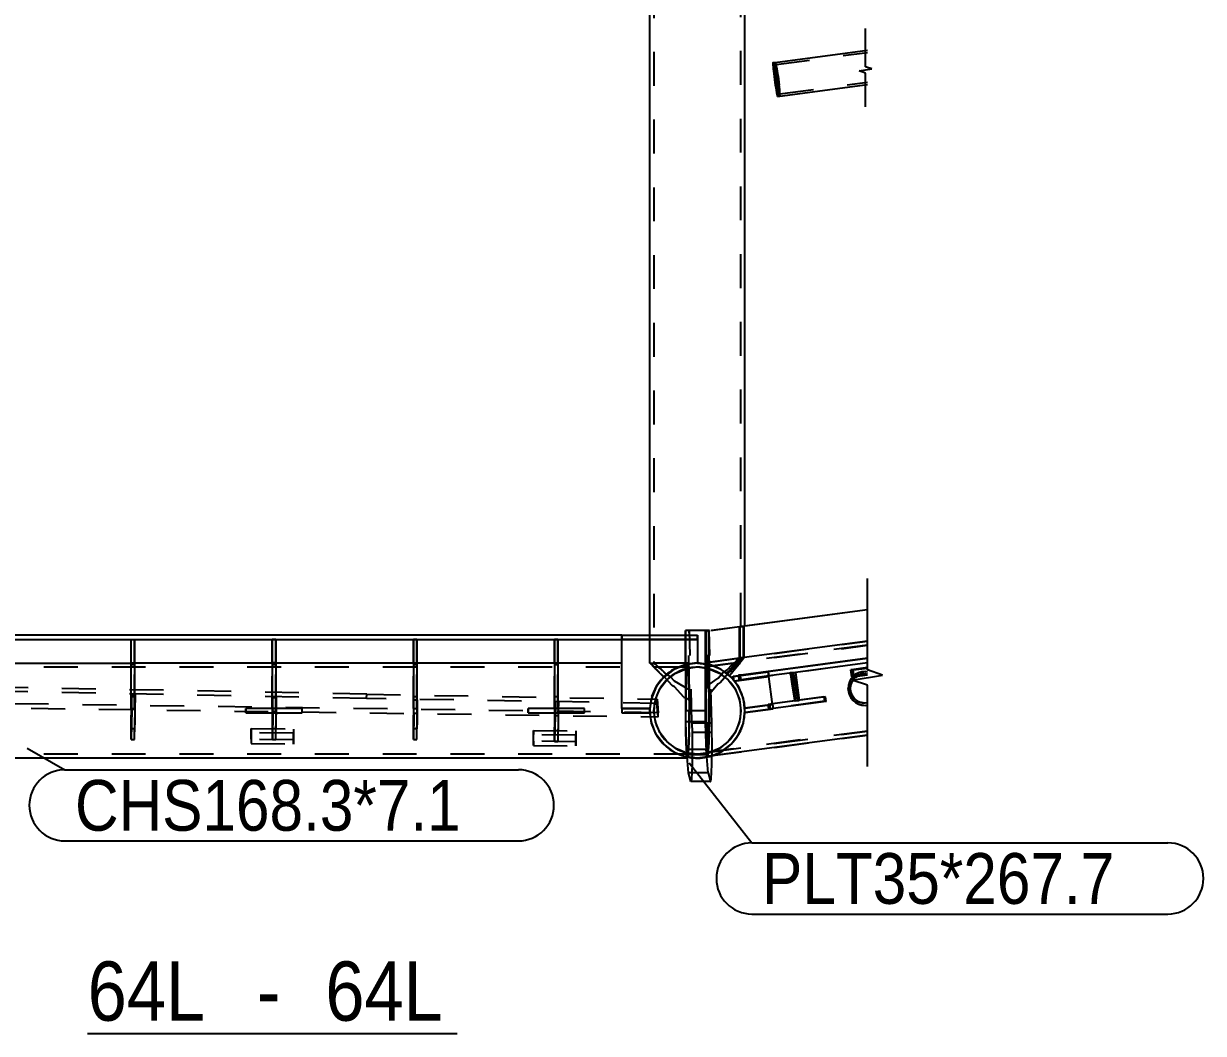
# Model space of a CAD drawing. Header units: millimetres. Extents: x 150000 to 150841, y 150000 to 150594.
# Drawn here: x 150321.5 to 150391.2, y 150430.4 to 150490 of the extents above; entities that cross this region are included whole.
import ezdxf

# ---------------------------------------------------------------- set-up
doc = ezdxf.new("R2010")
doc.units = ezdxf.units.MM
doc.linetypes.add('XKITLINE00', pattern=[0])
doc.linetypes.add('XKITLINE02', pattern=[4, 2, -2])
doc.styles.add('ARIAL', font='arial.ttf')

msp = doc.modelspace()

# ---------------------------------------------------------------- linework, layer by layer
at = {"color": 7, "linetype": 'XKITLINE02'}
for p, q in [((150363.851, 150454.39), (150363.851, 150532.479)), ((150358.717, 150532.333), (150358.717, 150452.233)), ((150365.923, 150487.59), (150371.319, 150488.306)), ((150365.881, 150487.716), (150365.872, 150487.641)), ((150365.872, 150487.656), (150365.875, 150487.701)), ((150365.874, 150487.583), (150365.872, 150487.656)), ((150365.872, 150487.641), (150365.884, 150487.425)), ((150365.879, 150487.483), (150365.874, 150487.583)), ((150365.875, 150487.701), (150365.881, 150487.716)), ((150365.889, 150487.361), (150365.879, 150487.483)), ((150365.91, 150487.643), (150365.881, 150487.716)), ((150365.884, 150487.425), (150365.916, 150487.101)), ((150365.903, 150487.218), (150365.889, 150487.361)), ((150365.89, 150487.521), (150365.899, 150487.587)), ((150365.901, 150487.333), (150365.89, 150487.521)), ((150365.899, 150487.587), (150365.923, 150487.59)), ((150365.899, 150487.587), (150365.924, 150487.521)), ((150365.928, 150487.052), (150365.901, 150487.333)), ((150365.92, 150487.061), (150365.903, 150487.218)), ((150365.913, 150487.63), (150365.91, 150487.643)), ((150365.954, 150487.435), (150365.913, 150487.63)), ((150365.916, 150487.101), (150365.962, 150486.72)), ((150365.924, 150487.521), (150365.964, 150487.333)), ((150365.959, 150487.408), (150365.954, 150487.435)), ((150366.007, 150487.117), (150365.959, 150487.408)), ((150365.964, 150487.333), (150366.01, 150487.052)), ((150366.012, 150487.09), (150366.007, 150487.117)), ((150366.064, 150486.72), (150366.012, 150487.09)), ((150365.83, 150486.703), (150365.962, 150486.72)), ((150365.94, 150486.893), (150365.92, 150487.061)), ((150365.969, 150486.72), (150365.928, 150487.052)), ((150365.962, 150486.72), (150365.94, 150486.893)), ((150365.962, 150486.72), (150366.017, 150486.339)), ((150365.986, 150486.547), (150365.962, 150486.72)), ((150366.016, 150486.388), (150365.969, 150486.72)), ((150366.01, 150486.379), (150365.986, 150486.547)), ((150366.01, 150487.052), (150366.058, 150486.72)), ((150366.035, 150486.222), (150366.01, 150486.379)), ((150366.063, 150486.107), (150366.016, 150486.388)), ((150366.058, 150486.72), (150366.098, 150486.388)), ((150366.109, 150486.351), (150366.064, 150486.72)), ((150366.098, 150486.388), (150366.126, 150486.107)), ((150366.153, 150485.856), (150371.319, 150486.542)), ((150366.017, 150486.339), (150366.07, 150486.016)), ((150366.059, 150486.08), (150366.035, 150486.222)), ((150366.081, 150485.957), (150366.059, 150486.08)), ((150366.096, 150485.95), (150366.063, 150486.107)), ((150366.07, 150486.016), (150366.116, 150485.8)), ((150366.102, 150485.857), (150366.081, 150485.957)), ((150366.102, 150485.919), (150366.096, 150485.95)), ((150366.128, 150485.853), (150366.102, 150485.919)), ((150366.12, 150485.784), (150366.102, 150485.857)), ((150366.112, 150486.323), (150366.109, 150486.351)), ((150366.141, 150486.032), (150366.112, 150486.323)), ((150366.116, 150485.8), (150366.145, 150485.724)), ((150366.134, 150485.739), (150366.12, 150485.784)), ((150366.126, 150486.107), (150366.136, 150485.919)), ((150366.136, 150485.919), (150366.128, 150485.853)), ((150366.128, 150485.853), (150366.153, 150485.856)), ((150366.145, 150485.724), (150366.134, 150485.739)), ((150366.143, 150486.005), (150366.141, 150486.032)), ((150366.154, 150485.81), (150366.143, 150486.005)), ((150366.145, 150485.724), (150366.154, 150485.797)), ((150366.154, 150485.797), (150366.154, 150485.81)), ((150364.088, 150454.424), (150361.887, 150454.132)), ((150364.051, 150454.414), (150361.929, 150454.132)), ((150363.773, 150454.382), (150364.009, 150454.414)), ((150363.851, 150454.39), (150363.773, 150454.382)), ((150363.773, 150452.543), (150363.773, 150454.382)), ((150363.812, 150454.382), (150364.05, 150454.413)), ((150363.812, 150454.382), (150363.851, 150454.39)), ((150363.812, 150452.543), (150363.812, 150454.382)), ((150364.009, 150454.414), (150364.088, 150454.421)), ((150364.009, 150452.574), (150364.009, 150454.414)), ((150356.813, 150453.898), (150356.813, 150453.898)), ((150356.813, 150453.898), (150356.813, 150453.898)), ((150356.813, 150453.898), (150356.813, 150453.631)), ((150356.813, 150453.631), (150356.813, 150453.898)), ((150356.813, 150453.631), (150356.813, 150453.898)), ((150358.48, 150452.232), (150358.48, 150453.898)), ((150360.58, 150454.161), (150360.59, 150454.161)), ((150360.58, 150452.151), (150360.58, 150453.898)), ((150360.59, 150452.152), (150360.59, 150453.898)), ((150361.991, 150454.161), (150360.593, 150454.161)), ((150360.593, 150452.153), (150360.593, 150453.898)), ((150360.782, 150454.161), (150360.791, 150454.161)), ((150360.782, 150450.693), (150360.782, 150454.161)), ((150360.791, 150450.028), (150360.791, 150454.161)), ((150360.96, 150448.691), (150360.811, 150454.161)), ((150361.284, 150453.631), (150361.284, 150453.898)), ((150361.878, 150454.161), (150361.759, 150454.161)), ((150361.763, 150454.161), (150361.977, 150454.161)), ((150361.78, 150454.161), (150361.79, 150454.161)), ((150361.79, 150452.177), (150361.79, 150454.161)), ((150361.887, 150446.735), (150361.887, 150454.132)), ((150361.887, 150454.132), (150361.929, 150454.132)), ((150361.929, 150454.132), (150361.929, 150446.735)), ((150362.126, 150448.691), (150361.977, 150454.161)), ((150361.981, 150450.978), (150361.981, 150454.161)), ((150361.991, 150454.161), (150361.981, 150454.161)), ((150361.991, 150450.401), (150361.991, 150454.161)), ((150327.851, 150452.241), (150327.851, 150453.631)), ((150328.051, 150452.241), (150328.051, 150453.631)), ((150328.051, 150453.631), (150328.051, 150453.631)), ((150336.184, 150452.251), (150336.184, 150453.631)), ((150336.384, 150452.251), (150336.384, 150453.631)), ((150336.384, 150453.631), (150336.384, 150453.631)), ((150344.518, 150452.241), (150344.518, 150453.631)), ((150344.718, 150452.241), (150344.718, 150453.631)), ((150344.718, 150453.631), (150344.718, 150453.631)), ((150352.851, 150452.241), (150352.851, 150453.631)), ((150353.051, 150452.241), (150353.051, 150453.631)), ((150353.051, 150453.631), (150353.051, 150453.631)), ((150356.813, 150453.631), (150356.813, 150453.631)), ((150356.813, 150453.631), (150356.813, 150453.631)), ((150356.813, 150453.631), (150356.813, 150453.631)), ((150361.854, 150452.034), (150371.319, 150453.29)), ((150361.887, 150452.283), (150371.319, 150453.534)), ((150371.319, 150453.295), (150361.887, 150452.044)), ((150336.384, 150452.251), (150336.184, 150452.251)), ((150336.184, 150452.251), (150336.184, 150452.16)), ((150336.384, 150452.16), (150336.384, 150452.251)), ((150361.842, 150452.228), (150361.854, 150452.273)), ((150364.042, 150452.563), (150361.854, 150452.273)), ((150361.854, 150452.273), (150361.854, 150452.034)), ((150361.887, 150452.044), (150361.887, 150452.283)), ((150361.887, 150452.283), (150361.899, 150452.246)), ((150361.899, 150452.246), (150361.925, 150451.971)), ((150363.328, 150452.163), (150363.471, 150452.258)), ((150363.471, 150452.258), (150363.688, 150452.492)), ((150363.544, 150452.21), (150363.783, 150452.5)), ((150363.673, 150452.237), (150363.94, 150452.525)), ((150363.688, 150452.492), (150363.745, 150452.516)), ((150363.745, 150452.516), (150363.773, 150452.543)), ((150363.751, 150451.258), (150371.319, 150452.274)), ((150364.009, 150452.574), (150363.773, 150452.543)), ((150363.783, 150452.5), (150363.812, 150452.543)), ((150363.812, 150452.543), (150364.05, 150452.574)), ((150363.94, 150452.525), (150363.972, 150452.539)), ((150363.972, 150452.539), (150364.009, 150452.574)), ((150360.702, 150451.994), (150311.87, 150451.994)), ((150328.051, 150452.241), (150327.851, 150452.241)), ((150327.851, 150452.241), (150327.851, 150452.151)), ((150328.051, 150452.231), (150327.851, 150452.231)), ((150327.851, 150452.151), (150328.051, 150452.151)), ((150327.851, 150451.463), (150327.851, 150452.151)), ((150328.051, 150452.151), (150328.051, 150452.241)), ((150328.051, 150449.56), (150328.051, 150452.151)), ((150336.384, 150452.231), (150336.184, 150452.231)), ((150336.184, 150452.16), (150336.384, 150452.16)), ((150336.184, 150452.16), (150336.184, 150451.47)), ((150336.384, 150449.56), (150336.384, 150452.16)), ((150344.718, 150452.241), (150344.518, 150452.241)), ((150344.518, 150452.241), (150344.518, 150452.151)), ((150344.718, 150452.231), (150344.518, 150452.231)), ((150344.518, 150452.151), (150344.718, 150452.151)), ((150344.518, 150452.151), (150344.518, 150451.463)), ((150344.718, 150452.151), (150344.718, 150452.241)), ((150344.718, 150449.56), (150344.718, 150452.151)), ((150353.051, 150452.241), (150352.851, 150452.241)), ((150352.851, 150452.241), (150352.851, 150452.15)), ((150353.051, 150452.231), (150352.851, 150452.231)), ((150352.851, 150452.15), (150353.051, 150452.15)), ((150352.851, 150452.15), (150352.851, 150451.463)), ((150353.051, 150452.15), (150353.051, 150452.241)), ((150353.051, 150449.56), (150353.051, 150452.15)), ((150360.702, 150452.231), (150356.813, 150452.231)), ((150358.489, 150452.243), (150358.48, 150452.232)), ((150358.48, 150452.232), (150358.585, 150452.147)), ((150358.489, 150452.243), (150358.725, 150452.243)), ((150358.555, 150452.157), (150358.489, 150452.243)), ((150358.586, 150452.147), (150358.555, 150452.157)), ((150358.585, 150452.147), (150358.596, 150452.117)), ((150358.816, 150451.897), (150358.586, 150452.147)), ((150358.596, 150452.117), (150358.868, 150451.865)), ((150358.717, 150452.233), (150358.725, 150452.243)), ((150358.824, 150452.147), (150358.717, 150452.233)), ((150358.786, 150452.165), (150358.725, 150452.243)), ((150358.837, 150452.147), (150358.786, 150452.165)), ((150358.871, 150451.866), (150358.816, 150451.897)), ((150359.098, 150451.891), (150358.824, 150452.147)), ((150359.025, 150451.943), (150358.837, 150452.147)), ((150358.868, 150451.865), (150358.896, 150451.818)), ((150359.245, 150451.468), (150358.871, 150451.866)), ((150358.896, 150451.818), (150359.307, 150451.429)), ((150359.161, 150451.866), (150359.025, 150451.943)), ((150359.148, 150451.865), (150359.098, 150451.891)), ((150359.148, 150451.865), (150359.474, 150451.557)), ((150359.418, 150451.593), (150359.161, 150451.866)), ((150359.882, 150451.855), (150359.301, 150451.41)), ((150359.698, 150451.418), (150359.418, 150451.593)), ((150359.468, 150451.242), (150360, 150451.65)), ((150359.586, 150451.643), (150359.876, 150451.866)), ((150359.876, 150451.866), (150359.904, 150451.877)), ((150359.876, 150451.866), (150359.904, 150451.877)), ((150360.558, 150452.136), (150359.882, 150451.855)), ((150360.577, 150452.151), (150359.915, 150451.885)), ((150360, 150451.65), (150360.62, 150451.907)), ((150360.178, 150451.991), (150360.555, 150452.147)), ((150360.555, 150452.147), (150360.58, 150452.15)), ((150360.555, 150452.147), (150360.574, 150452.149)), ((150361.284, 150452.231), (150360.558, 150452.136)), ((150360.577, 150451.889), (150360.577, 150452.138)), ((150360.577, 150451.889), (150360.62, 150451.907)), ((150360.62, 150451.907), (150360.577, 150451.889)), ((150360.593, 150451.896), (150360.593, 150452.14)), ((150361.284, 150451.994), (150360.62, 150451.907)), ((150360.62, 150451.907), (150360.635, 150451.909)), ((150360.62, 150451.907), (150360.635, 150451.909)), ((150360.648, 150451.855), (150360.625, 150451.41)), ((150360.632, 150451.242), (150360.652, 150451.65)), ((150360.635, 150451.909), (150360.657, 150452.147)), ((150360.644, 150452.147), (150360.658, 150452.149)), ((150360.674, 150452.136), (150360.648, 150451.855)), ((150360.652, 150451.65), (150360.676, 150451.907)), ((150360.657, 150452.147), (150360.658, 150452.149)), ((150360.702, 150452.231), (150360.674, 150452.136)), ((150360.676, 150451.907), (150360.702, 150451.994)), ((150360.73, 150452.136), (150360.702, 150452.231)), ((150360.702, 150451.994), (150360.728, 150451.907)), ((150360.728, 150451.907), (150360.752, 150451.65)), ((150360.756, 150451.855), (150360.73, 150452.136)), ((150360.752, 150451.65), (150360.772, 150451.242)), ((150360.779, 150451.41), (150360.756, 150451.855)), ((150361.284, 150452.231), (150361.776, 150452.166)), ((150361.776, 150451.929), (150361.284, 150451.994)), ((150361.759, 150451.932), (150361.759, 150452.169)), ((150362.01, 150452.136), (150361.776, 150452.166)), ((150361.776, 150451.929), (150361.776, 150452.166)), ((150361.776, 150451.929), (150361.831, 150451.922)), ((150361.78, 150452.178), (150361.79, 150452.177)), ((150362.019, 150452.147), (150361.79, 150452.177)), ((150361.821, 150451.732), (150361.8, 150451.314)), ((150361.816, 150451.938), (150361.836, 150452.159)), ((150361.816, 150451.924), (150361.816, 150451.938)), ((150361.845, 150451.998), (150361.821, 150451.732)), ((150361.833, 150451.955), (150361.831, 150451.922)), ((150361.831, 150451.922), (150361.949, 150451.907)), ((150361.851, 150452.157), (150361.833, 150451.955)), ((150361.837, 150452.17), (150361.842, 150452.228)), ((150361.854, 150452.034), (150361.845, 150451.998)), ((150361.896, 150452.014), (150361.887, 150452.044)), ((150361.92, 150451.763), (150361.896, 150452.014)), ((150361.941, 150451.357), (150361.92, 150451.763)), ((150361.925, 150451.971), (150361.948, 150451.528)), ((150361.949, 150451.907), (150362.568, 150451.65)), ((150362.687, 150451.855), (150362.01, 150452.136)), ((150362.019, 150452.147), (150362.631, 150451.891)), ((150362.505, 150451.345), (150362.759, 150451.638)), ((150362.568, 150451.65), (150363.1, 150451.242)), ((150362.617, 150451.094), (150363.133, 150451.687)), ((150363.268, 150451.41), (150362.687, 150451.855)), ((150362.982, 150451.654), (150362.693, 150451.866)), ((150362.759, 150451.638), (150363.048, 150451.849)), ((150363.151, 150451.776), (150362.982, 150451.654)), ((150363.185, 150451.487), (150362.982, 150451.654)), ((150363.048, 150451.849), (150363.328, 150452.163)), ((150363.133, 150451.687), (150363.211, 150451.744)), ((150363.494, 150452.175), (150363.151, 150451.776)), ((150363.211, 150451.744), (150363.619, 150452.201)), ((150363.544, 150452.21), (150363.494, 150452.175)), ((150363.619, 150452.201), (150363.673, 150452.237)), ((150365.498, 150451.475), (150365.466, 150451.714)), ((150366.763, 150451.662), (150366.961, 150451.689)), ((150366.871, 150451.662), (150366.763, 150451.662)), ((150366.766, 150451.648), (150366.763, 150451.662)), ((150367.069, 150451.688), (150366.871, 150451.662)), ((150366.961, 150451.689), (150367.069, 150451.688)), ((150366.98, 150451.584), (150366.961, 150451.689)), ((150367.084, 150450.912), (150366.98, 150451.584)), ((150370.339, 150451.834), (150371.319, 150451.964)), ((150370.391, 150451.437), (150370.339, 150451.834)), ((150370.486, 150451.834), (150370.339, 150451.834)), ((150371.319, 150451.975), (150370.377, 150451.85)), ((150370.377, 150451.85), (150370.425, 150451.42)), ((150370.377, 150451.85), (150370.39, 150451.85)), ((150370.39, 150451.85), (150371.319, 150451.973)), ((150370.437, 150451.42), (150370.39, 150451.85)), ((150370.391, 150451.437), (150371.319, 150451.56)), ((150370.8, 150451.669), (150370.474, 150451.451)), ((150370.486, 150451.834), (150371.319, 150451.944)), ((150370.538, 150451.437), (150370.486, 150451.834)), ((150371.185, 150451.745), (150370.8, 150451.669)), ((150371.185, 150451.745), (150371.319, 150451.719)), ((150341.756, 150450.398), (150316.282, 150450.892)), ((150327.851, 150449.56), (150327.851, 150451.463)), ((150336.184, 150449.56), (150336.184, 150451.47)), ((150344.518, 150449.56), (150344.518, 150451.463)), ((150352.851, 150449.56), (150352.851, 150451.463)), ((150358.891, 150450.91), (150358.594, 150450.261)), ((150359.301, 150451.41), (150358.855, 150450.829)), ((150359.06, 150450.71), (150359.468, 150451.242)), ((150359.326, 150451.418), (150359.245, 150451.468)), ((150359.307, 150451.429), (150359.324, 150451.442)), ((150359.814, 150450.901), (150359.326, 150451.418)), ((150359.938, 150451.164), (150359.698, 150451.418)), ((150359.927, 150450.835), (150359.814, 150450.901)), ((150360.502, 150450.835), (150359.938, 150451.164)), ((150360.625, 150451.41), (150360.608, 150450.829)), ((150360.616, 150450.71), (150360.632, 150451.242)), ((150360.772, 150451.242), (150360.788, 150450.71)), ((150360.796, 150450.829), (150360.779, 150451.41)), ((150361.8, 150451.314), (150361.784, 150450.773)), ((150361.957, 150450.826), (150361.941, 150451.357)), ((150361.948, 150451.528), (150361.965, 150450.948)), ((150361.965, 150450.948), (150361.976, 150450.269)), ((150361.981, 150450.978), (150362.505, 150451.345)), ((150361.982, 150450.948), (150361.981, 150450.978)), ((150361.991, 150450.401), (150361.982, 150450.948)), ((150362.509, 150451.018), (150361.991, 150450.401)), ((150362.617, 150451.094), (150362.509, 150451.018)), ((150363.1, 150451.242), (150363.508, 150450.71)), ((150363.713, 150450.829), (150363.268, 150451.41)), ((150363.43, 150451.198), (150363.447, 150451.175)), ((150363.43, 150451.198), (150363.43, 150451.198)), ((150363.444, 150451.2), (150365.498, 150451.475)), ((150363.448, 150451.175), (150365.501, 150451.45)), ((150363.448, 150451.175), (150363.45, 150451.175)), ((150363.751, 150451.258), (150363.721, 150451.481)), ((150363.858, 150451.257), (150363.751, 150451.258)), ((150363.858, 150451.257), (150363.826, 150451.495)), ((150365.498, 150451.477), (150363.858, 150451.257)), ((150365.498, 150451.475), (150365.501, 150451.45)), ((150365.501, 150451.45), (150365.501, 150451.45)), ((150367.185, 150450.19), (150367.084, 150450.912)), ((150370.256, 150451.125), (150370.18, 150450.74)), ((150370.424, 150451.376), (150370.256, 150451.125)), ((150370.538, 150451.437), (150370.391, 150451.437)), ((150370.474, 150451.451), (150370.424, 150451.376)), ((150370.425, 150451.42), (150371.319, 150451.539)), ((150370.425, 150451.42), (150370.437, 150451.42)), ((150370.437, 150451.42), (150371.319, 150451.537)), ((150371.319, 150451.541), (150370.538, 150451.437)), ((150341.753, 150450.152), (150316.278, 150450.646)), ((150327.851, 150450.262), (150328.051, 150450.262)), ((150327.868, 150449.541), (150327.878, 150450.269)), ((150327.878, 150450.269), (150327.879, 150450.369)), ((150327.879, 150449.49), (150327.879, 150450.369)), ((150327.879, 150450.369), (150328.079, 150450.365)), ((150328.078, 150450.269), (150328.069, 150449.541)), ((150328.079, 150450.365), (150328.078, 150450.269)), ((150328.079, 150449.488), (150328.079, 150450.365)), ((150336.184, 150450.264), (150336.384, 150450.264)), ((150336.203, 150449.541), (150336.211, 150450.215)), ((150336.211, 150449.376), (150336.211, 150450.215)), ((150336.211, 150450.215), (150336.411, 150450.212)), ((150336.411, 150450.212), (150336.403, 150449.541)), ((150336.411, 150449.374), (150336.411, 150450.212)), ((150341.753, 150450.152), (150341.756, 150450.398)), ((150341.756, 150450.398), (150358.9, 150450.108)), ((150344.518, 150450.262), (150344.718, 150450.262)), ((150352.851, 150450.261), (150353.051, 150450.261)), ((150358.855, 150450.829), (150358.575, 150450.152)), ((150358.804, 150450.091), (150359.06, 150450.71)), ((150360.482, 150450.235), (150359.927, 150450.835)), ((150360.482, 150450.235), (150360.687, 150450.155)), ((150360.55, 150450.783), (150360.502, 150450.835)), ((150360.55, 150450.783), (150360.782, 150450.693)), ((150360.608, 150450.829), (150360.597, 150450.152)), ((150360.606, 150450.091), (150360.616, 150450.71)), ((150360.782, 150450.693), (150360.791, 150450.155)), ((150360.788, 150450.71), (150360.798, 150450.091)), ((150360.807, 150450.152), (150360.796, 150450.829)), ((150361.784, 150450.773), (150361.774, 150450.145)), ((150361.967, 150450.204), (150361.957, 150450.826)), ((150361.97, 150449.534), (150361.967, 150450.204)), ((150361.976, 150450.269), (150361.98, 150449.537)), ((150363.508, 150450.71), (150363.765, 150450.091)), ((150363.994, 150450.152), (150363.713, 150450.829)), ((150367.205, 150450.037), (150367.185, 150450.19)), ((150368.755, 150450.245), (150368.791, 150449.981)), ((150370.256, 150450.358), (150370.18, 150450.74)), ((150370.377, 150450.406), (150370.31, 150450.742)), ((150370.566, 150450.122), (150370.377, 150450.406)), ((150313.948, 150449.681), (150358.97, 150449.065)), ((150358.974, 150449.311), (150313.952, 150449.927)), ((150327.879, 150449.49), (150327.851, 150447.724)), ((150327.858, 150448.813), (150327.868, 150449.541)), ((150328.079, 150449.488), (150327.879, 150449.49)), ((150328.051, 150449.56), (150328.051, 150449.56)), ((150328.051, 150447.721), (150328.079, 150449.488)), ((150328.069, 150449.541), (150328.058, 150448.813)), ((150334.618, 150449.293), (150334.618, 150449.56)), ((150336.192, 150448.813), (150336.203, 150449.541)), ((150336.384, 150449.56), (150336.384, 150449.56)), ((150336.403, 150449.541), (150336.392, 150448.813)), ((150337.951, 150449.293), (150337.951, 150449.56)), ((150358.896, 150449.861), (150341.753, 150450.152)), ((150344.526, 150448.812), (150344.537, 150449.54)), ((150344.537, 150449.54), (150344.544, 150450.074)), ((150344.544, 150449.262), (150344.544, 150450.074)), ((150344.544, 150450.074), (150344.744, 150450.07)), ((150344.718, 150449.56), (150344.718, 150449.56)), ((150344.737, 150449.54), (150344.726, 150448.812)), ((150344.744, 150450.07), (150344.737, 150449.54)), ((150344.744, 150449.26), (150344.744, 150450.07)), ((150351.284, 150449.293), (150351.284, 150449.56)), ((150352.869, 150449.426), (150352.876, 150449.963)), ((150353.076, 150449.956), (150352.876, 150449.963)), ((150352.876, 150449.963), (150352.876, 150449.148)), ((150353.051, 150449.56), (150353.051, 150449.56)), ((150353.076, 150449.956), (150353.069, 150449.426)), ((150353.076, 150449.146), (150353.076, 150449.956)), ((150354.618, 150449.293), (150354.618, 150449.56)), ((150358.479, 150449.426), (150358.575, 150450.152)), ((150358.716, 150449.426), (150358.804, 150450.091)), ((150358.896, 150449.861), (150358.9, 150450.108)), ((150358.97, 150449.065), (150358.896, 150449.861)), ((150358.9, 150450.108), (150358.974, 150449.311)), ((150360.597, 150450.152), (150360.593, 150449.426)), ((150360.603, 150449.426), (150360.606, 150450.091)), ((150360.791, 150450.028), (150360.687, 150450.155)), ((150360.791, 150450.155), (150360.791, 150450.028)), ((150360.798, 150450.091), (150360.801, 150449.426)), ((150360.811, 150449.426), (150360.807, 150450.152)), ((150361.774, 150450.145), (150361.771, 150449.473)), ((150361.771, 150449.473), (150361.774, 150448.804)), ((150361.967, 150448.863), (150361.97, 150449.534)), ((150361.98, 150449.537), (150361.976, 150448.804)), ((150363.765, 150450.091), (150363.852, 150449.426)), ((150364.089, 150449.426), (150363.994, 150450.152)), ((150364.105, 150449.324), (150364.071, 150449.577)), ((150364.076, 150449.589), (150365.721, 150449.809)), ((150365.723, 150449.798), (150364.078, 150449.578)), ((150364.078, 150449.578), (150364.078, 150449.578)), ((150364.105, 150449.324), (150365.756, 150449.545)), ((150365.717, 150449.837), (150365.456, 150449.802)), ((150365.491, 150449.538), (150365.456, 150449.802)), ((150365.456, 150449.802), (150365.541, 150449.802)), ((150368.791, 150449.981), (150365.491, 150449.538)), ((150365.491, 150449.538), (150365.577, 150449.537)), ((150365.719, 150449.826), (150365.541, 150449.802)), ((150365.541, 150449.802), (150365.577, 150449.537)), ((150365.754, 150449.561), (150365.577, 150449.537)), ((150365.721, 150449.809), (150365.756, 150449.545)), ((150365.721, 150449.809), (150365.723, 150449.798)), ((150365.756, 150449.545), (150365.758, 150449.534)), ((150367.289, 150450.048), (150367.007, 150450.01)), ((150367.007, 150450.01), (150367.205, 150450.037)), ((150367.29, 150450.036), (150367.205, 150450.037)), ((150368.791, 150449.981), (150368.876, 150449.98)), ((150370.816, 150449.955), (150370.566, 150450.122)), ((150370.85, 150449.932), (150370.816, 150449.955)), ((150371.185, 150449.866), (150370.85, 150449.932)), ((150371.319, 150449.892), (150371.185, 150449.866)), ((150327.851, 150448.359), (150327.858, 150448.813)), ((150328.058, 150448.813), (150328.051, 150448.356)), ((150336.211, 150449.376), (150336.185, 150447.724)), ((150336.185, 150448.359), (150336.192, 150448.813)), ((150336.411, 150449.374), (150336.211, 150449.376)), ((150336.385, 150447.721), (150336.411, 150449.374)), ((150336.392, 150448.813), (150336.385, 150448.356)), ((150344.544, 150449.262), (150344.519, 150447.723)), ((150344.519, 150448.358), (150344.526, 150448.812)), ((150344.744, 150449.26), (150344.544, 150449.262)), ((150344.719, 150447.72), (150344.744, 150449.26)), ((150344.726, 150448.812), (150344.719, 150448.356)), ((150352.876, 150449.148), (150352.852, 150447.609)), ((150352.859, 150448.698), (150352.869, 150449.426)), ((150352.876, 150449.148), (150353.076, 150449.146)), ((150353.052, 150447.606), (150353.076, 150449.146)), ((150353.069, 150449.426), (150353.059, 150448.698)), ((150358.575, 150448.7), (150358.479, 150449.426)), ((150358.804, 150448.762), (150358.716, 150449.426)), ((150358.97, 150449.065), (150358.974, 150449.311)), ((150360.597, 150448.772), (150360.593, 150449.426)), ((150360.597, 150448.757), (150360.597, 150448.772)), ((150360.606, 150448.772), (150360.603, 150449.426)), ((150360.606, 150448.762), (150360.606, 150448.772)), ((150360.798, 150448.772), (150360.801, 150449.426)), ((150360.798, 150448.762), (150360.798, 150448.772)), ((150360.807, 150448.7), (150360.811, 150449.426)), ((150361.774, 150448.804), (150361.784, 150448.182)), ((150361.957, 150448.235), (150361.967, 150448.863)), ((150361.976, 150448.804), (150361.965, 150448.118)), ((150363.852, 150449.426), (150363.765, 150448.762)), ((150363.994, 150448.7), (150364.089, 150449.426)), ((150364.105, 150449.324), (150364.106, 150449.312)), ((150328.051, 150448.356), (150327.851, 150448.359)), ((150327.851, 150447.724), (150327.851, 150448.359)), ((150328.051, 150447.721), (150328.051, 150448.356)), ((150334.935, 150448.379), (150334.931, 150448.133)), ((150337.431, 150448.099), (150334.931, 150448.133)), ((150334.931, 150448.133), (150334.931, 150447.495)), ((150334.935, 150448.379), (150337.435, 150448.345)), ((150334.935, 150447.741), (150334.935, 150448.379)), ((150336.385, 150448.356), (150336.185, 150448.359)), ((150336.185, 150447.724), (150336.185, 150448.359)), ((150336.385, 150447.721), (150336.385, 150448.356)), ((150337.435, 150448.345), (150337.431, 150448.099)), ((150337.431, 150447.46), (150337.431, 150448.099)), ((150337.435, 150448.345), (150337.435, 150447.707)), ((150344.719, 150448.356), (150344.519, 150448.358)), ((150344.519, 150447.723), (150344.519, 150448.358)), ((150344.719, 150447.72), (150344.719, 150448.356)), ((150351.602, 150448.265), (150351.598, 150448.018)), ((150351.602, 150448.265), (150354.101, 150448.23)), ((150351.602, 150447.626), (150351.602, 150448.265)), ((150352.852, 150448.244), (150352.859, 150448.698)), ((150353.052, 150448.242), (150352.852, 150448.244)), ((150352.852, 150447.609), (150352.852, 150448.244)), ((150353.059, 150448.698), (150353.052, 150448.242)), ((150353.052, 150447.606), (150353.052, 150448.242)), ((150354.101, 150448.23), (150354.098, 150447.984)), ((150354.101, 150448.23), (150354.101, 150447.592)), ((150358.855, 150448.024), (150358.575, 150448.7)), ((150359.06, 150448.142), (150358.804, 150448.762)), ((150359.468, 150447.61), (150359.06, 150448.142)), ((150360.603, 150448.355), (150360.597, 150448.757)), ((150360.606, 150448.154), (150360.603, 150448.355)), ((150360.616, 150448.154), (150360.606, 150448.762)), ((150360.606, 150448.123), (150360.606, 150448.154)), ((150360.616, 150448.142), (150360.616, 150448.154)), ((150360.632, 150447.61), (150360.616, 150448.142)), ((150360.788, 150448.142), (150360.772, 150447.61)), ((150360.788, 150448.154), (150360.798, 150448.762)), ((150360.788, 150448.142), (150360.788, 150448.154)), ((150360.796, 150448.024), (150360.807, 150448.7)), ((150362.126, 150448.691), (150360.96, 150448.691)), ((150360.96, 150448.691), (150360.974, 150448.155)), ((150360.974, 150448.155), (150362.14, 150448.155)), ((150360.974, 150448.155), (150360.98, 150447.536)), ((150361.784, 150448.182), (150361.8, 150447.651)), ((150361.855, 150446.964), (150371.319, 150448.219)), ((150371.319, 150448.225), (150361.887, 150446.974)), ((150361.941, 150447.694), (150361.957, 150448.235)), ((150361.965, 150448.118), (150361.948, 150447.527)), ((150362.14, 150448.155), (150362.126, 150448.691)), ((150362.146, 150447.536), (150362.14, 150448.155)), ((150363.508, 150448.142), (150363.1, 150447.61)), ((150363.765, 150448.762), (150363.508, 150448.142)), ((150363.713, 150448.024), (150363.994, 150448.7)), ((150327.851, 150447.724), (150328.051, 150447.721)), ((150334.935, 150447.741), (150334.931, 150447.495)), ((150334.931, 150447.495), (150337.431, 150447.46)), ((150337.435, 150447.707), (150334.935, 150447.741)), ((150336.185, 150447.724), (150336.385, 150447.721)), ((150337.435, 150447.707), (150337.431, 150447.46)), ((150344.519, 150447.723), (150344.719, 150447.72)), ((150354.098, 150447.984), (150351.598, 150448.018)), ((150351.598, 150447.38), (150351.598, 150448.018)), ((150351.602, 150447.626), (150351.598, 150447.38)), ((150351.598, 150447.38), (150354.098, 150447.346)), ((150354.101, 150447.592), (150351.602, 150447.626)), ((150352.852, 150447.609), (150353.052, 150447.606)), ((150354.098, 150447.346), (150354.098, 150447.984)), ((150354.101, 150447.592), (150354.098, 150447.346)), ((150359.301, 150447.443), (150358.855, 150448.024)), ((150359.882, 150446.997), (150359.301, 150447.443)), ((150360, 150447.202), (150359.468, 150447.61)), ((150360.622, 150447.56), (150360.616, 150447.758)), ((150360.652, 150447.202), (150360.632, 150447.61)), ((150360.772, 150447.61), (150360.752, 150447.202)), ((150360.756, 150446.997), (150360.779, 150447.443)), ((150360.779, 150447.443), (150360.796, 150448.024)), ((150360.98, 150447.536), (150360.979, 150446.896)), ((150361.8, 150447.651), (150361.821, 150447.245)), ((150361.887, 150446.735), (150371.319, 150447.986)), ((150361.887, 150446.735), (150371.319, 150447.986)), ((150361.921, 150447.276), (150361.941, 150447.694)), ((150361.948, 150447.527), (150361.925, 150447.07)), ((150362.145, 150446.896), (150362.146, 150447.536)), ((150363.1, 150447.61), (150362.568, 150447.202)), ((150362.687, 150446.997), (150363.268, 150447.443)), ((150363.268, 150447.443), (150363.713, 150448.024)), ((150360.702, 150446.858), (150311.87, 150446.858)), ((150359.882, 150446.997), (150359.906, 150446.987)), ((150359.906, 150446.987), (150360.558, 150446.717)), ((150360.62, 150446.946), (150360, 150447.202)), ((150360.558, 150446.717), (150360.642, 150446.705)), ((150361.284, 150446.858), (150360.62, 150446.946)), ((150360.642, 150447.102), (150360.634, 150447.278)), ((150360.642, 150446.872), (150361.07, 150446.886)), ((150360.644, 150446.835), (150360.642, 150446.872)), ((150360.657, 150446.705), (150360.642, 150446.872)), ((150360.642, 150446.705), (150360.658, 150446.703)), ((150360.656, 150446.703), (150360.644, 150446.835)), ((150360.644, 150446.835), (150361.843, 150446.835)), ((150360.676, 150446.946), (150360.652, 150447.202)), ((150360.674, 150446.717), (150360.653, 150446.941)), ((150360.661, 150446.835), (150360.653, 150446.941)), ((150360.658, 150446.703), (150360.656, 150446.703)), ((150361.284, 150446.621), (150360.656, 150446.703)), ((150360.658, 150446.703), (150360.657, 150446.705)), ((150361.827, 150446.835), (150360.661, 150446.835)), ((150360.673, 150446.702), (150360.661, 150446.835)), ((150360.674, 150446.717), (150360.702, 150446.621)), ((150360.702, 150446.858), (150360.676, 150446.946)), ((150360.728, 150446.946), (150360.702, 150446.858)), ((150360.702, 150446.621), (150360.73, 150446.717)), ((150360.752, 150447.202), (150360.728, 150446.946)), ((150360.73, 150446.717), (150360.756, 150446.997)), ((150360.979, 150446.896), (150360.971, 150446.293)), ((150361.949, 150446.946), (150361.284, 150446.858)), ((150361.856, 150446.696), (150361.284, 150446.621)), ((150361.827, 150446.835), (150361.82, 150446.929)), ((150361.821, 150447.245), (150361.845, 150446.994)), ((150361.842, 150446.762), (150361.826, 150446.93)), ((150361.84, 150446.694), (150361.827, 150446.835)), ((150361.843, 150446.835), (150361.837, 150446.931)), ((150361.842, 150446.932), (150361.859, 150446.755)), ((150361.855, 150446.725), (150361.842, 150446.762)), ((150361.856, 150446.696), (150361.843, 150446.835)), ((150361.845, 150446.994), (150361.855, 150446.964)), ((150361.855, 150446.725), (150361.855, 150446.964)), ((150362.112, 150446.759), (150361.855, 150446.725)), ((150361.856, 150446.696), (150361.876, 150446.699)), ((150361.859, 150446.755), (150361.876, 150446.699)), ((150361.876, 150446.699), (150362.01, 150446.717)), ((150361.887, 150446.974), (150361.896, 150447.01)), ((150361.887, 150446.735), (150361.887, 150446.974)), ((150361.899, 150446.78), (150361.887, 150446.735)), ((150361.929, 150446.735), (150361.887, 150446.735)), ((150361.896, 150447.01), (150361.921, 150447.276)), ((150361.925, 150447.07), (150361.899, 150446.78)), ((150362.112, 150446.759), (150361.929, 150446.735)), ((150362.568, 150447.202), (150361.949, 150446.946)), ((150362.01, 150446.717), (150362.687, 150446.997)), ((150362.143, 150446.763), (150362.145, 150446.896)), ((150360.702, 150446.621), (150360.681, 150446.621)), ((150360.971, 150446.293), (150360.956, 150445.786)), ((150360.935, 150445.422), (150360.912, 150445.238)), ((150360.956, 150445.786), (150360.935, 150445.422))]:
    msp.add_line(p, q, dxfattribs=at)
at = {"color": 2, "linetype": 'XKITLINE00'}
for p, q in [((150364.088, 150454.421), (150364.088, 150532.342)), ((150358.48, 150453.898), (150358.48, 150529.969)), ((150365.881, 150487.716), (150371.319, 150488.438)), ((150365.743, 150487.684), (150365.74, 150487.639)), ((150365.74, 150487.639), (150365.742, 150487.565)), ((150365.742, 150487.565), (150365.747, 150487.466)), ((150365.749, 150487.699), (150365.743, 150487.684)), ((150365.747, 150487.466), (150365.757, 150487.343)), ((150365.749, 150487.699), (150365.881, 150487.716)), ((150365.76, 150487.684), (150365.749, 150487.699)), ((150365.757, 150487.343), (150365.771, 150487.201)), ((150365.775, 150487.639), (150365.76, 150487.684)), ((150365.771, 150487.201), (150365.788, 150487.043)), ((150365.793, 150487.565), (150365.775, 150487.639)), ((150365.813, 150487.466), (150365.793, 150487.565)), ((150365.836, 150487.343), (150365.813, 150487.466)), ((150365.86, 150487.201), (150365.836, 150487.343)), ((150365.884, 150487.043), (150365.86, 150487.201)), ((150365.881, 150487.716), (150365.892, 150487.701)), ((150365.892, 150487.701), (150365.907, 150487.656)), ((150365.91, 150487.643), (150365.907, 150487.656)), ((150365.911, 150487.641), (150365.91, 150487.643)), ((150365.913, 150487.63), (150365.911, 150487.641)), ((150365.925, 150487.583), (150365.913, 150487.63)), ((150365.945, 150487.483), (150365.925, 150487.583)), ((150365.954, 150487.435), (150365.945, 150487.483)), ((150365.956, 150487.425), (150365.954, 150487.435)), ((150365.959, 150487.408), (150365.956, 150487.425)), ((150365.968, 150487.361), (150365.959, 150487.408)), ((150365.992, 150487.218), (150365.968, 150487.361)), ((150366.007, 150487.117), (150365.992, 150487.218)), ((150366.01, 150487.101), (150366.007, 150487.117)), ((150366.012, 150487.09), (150366.01, 150487.101)), ((150366.016, 150487.061), (150366.012, 150487.09)), ((150365.788, 150487.043), (150365.808, 150486.876)), ((150365.808, 150486.876), (150365.83, 150486.703)), ((150365.83, 150486.703), (150365.854, 150486.53)), ((150365.854, 150486.53), (150365.878, 150486.362)), ((150365.909, 150486.876), (150365.884, 150487.043)), ((150365.932, 150486.703), (150365.909, 150486.876)), ((150365.932, 150486.703), (150366.064, 150486.72)), ((150365.954, 150486.53), (150365.932, 150486.703)), ((150365.974, 150486.362), (150365.954, 150486.53)), ((150366.016, 150487.061), (150366.041, 150486.893)), ((150366.041, 150486.893), (150366.064, 150486.72)), ((150366.064, 150486.72), (150366.086, 150486.547)), ((150366.086, 150486.547), (150366.106, 150486.379)), ((150366.109, 150486.351), (150366.106, 150486.379)), ((150366.145, 150485.724), (150371.319, 150486.41)), ((150365.878, 150486.362), (150365.903, 150486.204)), ((150365.903, 150486.204), (150365.927, 150486.062)), ((150365.927, 150486.062), (150365.949, 150485.939)), ((150365.949, 150485.939), (150365.97, 150485.84)), ((150365.97, 150485.84), (150365.988, 150485.766)), ((150365.991, 150486.204), (150365.974, 150486.362)), ((150365.988, 150485.766), (150366.002, 150485.721)), ((150366.005, 150486.062), (150365.991, 150486.204)), ((150366.002, 150485.721), (150366.013, 150485.706)), ((150366.015, 150485.939), (150366.005, 150486.062)), ((150366.013, 150485.706), (150366.145, 150485.724)), ((150366.013, 150485.706), (150366.02, 150485.721)), ((150366.021, 150485.84), (150366.015, 150485.939)), ((150366.02, 150485.721), (150366.023, 150485.766)), ((150366.023, 150485.766), (150366.021, 150485.84)), ((150366.111, 150486.339), (150366.109, 150486.351)), ((150366.112, 150486.323), (150366.111, 150486.339)), ((150366.123, 150486.222), (150366.112, 150486.323)), ((150366.137, 150486.08), (150366.123, 150486.222)), ((150366.141, 150486.032), (150366.137, 150486.08)), ((150366.143, 150486.016), (150366.141, 150486.032)), ((150366.143, 150486.005), (150366.143, 150486.016)), ((150366.147, 150485.957), (150366.143, 150486.005)), ((150366.152, 150485.739), (150366.145, 150485.724)), ((150366.153, 150485.857), (150366.147, 150485.957)), ((150366.155, 150485.784), (150366.152, 150485.739)), ((150366.154, 150485.81), (150366.153, 150485.857)), ((150366.155, 150485.8), (150366.154, 150485.81)), ((150366.154, 150485.797), (150366.155, 150485.8)), ((150366.155, 150485.784), (150366.154, 150485.797)), ((150371.319, 150455.378), (150364.051, 150454.414)), ((150371.319, 150455.383), (150364.088, 150454.424)), ((150364.088, 150454.421), (150364.05, 150454.413)), ((150364.05, 150452.574), (150364.05, 150454.413)), ((150356.813, 150453.898), (150315.756, 150453.898)), ((150356.813, 150453.631), (150356.813, 150453.898)), ((150356.813, 150453.898), (150356.813, 150453.898)), ((150356.813, 150453.898), (150361.284, 150453.898)), ((150360.58, 150453.898), (150360.58, 150454.161)), ((150360.593, 150454.161), (150360.58, 150454.161)), ((150360.59, 150453.898), (150360.59, 150454.161)), ((150361.759, 150454.161), (150360.593, 150454.161)), ((150360.593, 150453.898), (150360.593, 150454.161)), ((150361.284, 150453.898), (150361.284, 150453.898)), ((150361.284, 150453.898), (150361.284, 150453.631)), ((150361.759, 150454.161), (150361.763, 150454.161)), ((150361.759, 150452.169), (150361.759, 150454.161)), ((150361.78, 150454.161), (150361.763, 150454.161)), ((150361.78, 150452.178), (150361.78, 150454.161)), ((150315.756, 150453.631), (150356.813, 150453.631)), ((150327.851, 150453.631), (150328.051, 150453.631)), ((150327.851, 150449.56), (150327.851, 150453.631)), ((150328.051, 150453.631), (150328.051, 150453.631)), ((150328.051, 150453.631), (150328.051, 150449.56)), ((150336.384, 150453.631), (150336.184, 150453.631)), ((150336.184, 150453.631), (150336.184, 150449.56)), ((150336.384, 150453.631), (150336.384, 150453.631)), ((150336.384, 150453.631), (150336.384, 150449.56)), ((150344.718, 150453.631), (150344.518, 150453.631)), ((150344.518, 150453.631), (150344.518, 150449.56)), ((150344.718, 150453.631), (150344.718, 150453.631)), ((150344.718, 150453.631), (150344.718, 150449.56)), ((150353.051, 150453.631), (150352.851, 150453.631)), ((150352.851, 150453.631), (150352.851, 150449.56)), ((150353.051, 150453.631), (150353.051, 150453.631)), ((150353.051, 150453.631), (150353.051, 150449.56)), ((150356.813, 150449.56), (150356.813, 150453.631)), ((150356.813, 150453.631), (150361.284, 150453.631)), ((150356.813, 150453.631), (150356.813, 150453.631)), ((150361.284, 150453.631), (150356.813, 150453.631)), ((150361.284, 150453.631), (150361.284, 150452.241)), ((150361.284, 150453.631), (150361.284, 150453.631)), ((150371.319, 150453.529), (150364.042, 150452.563)), ((150363.716, 150451.522), (150371.319, 150452.543)), ((150364.013, 150452.502), (150363.774, 150452.212)), ((150363.822, 150451.522), (150371.319, 150452.528)), ((150364.013, 150452.502), (150364.02, 150452.531)), ((150364.02, 150452.531), (150364.05, 150452.574)), ((150371.319, 150452.259), (150367.069, 150451.688)), ((150319.718, 150452.231), (150327.851, 150452.231)), ((150336.184, 150452.231), (150328.051, 150452.231)), ((150344.518, 150452.231), (150336.384, 150452.231)), ((150352.851, 150452.231), (150344.718, 150452.231)), ((150356.813, 150452.231), (150353.051, 150452.231)), ((150359.324, 150451.442), (150359.586, 150451.643)), ((150359.904, 150451.877), (150360.178, 150451.991)), ((150359.915, 150451.885), (150360.577, 150452.151)), ((150360.574, 150452.149), (150360.58, 150452.15)), ((150361.284, 150452.241), (150360.577, 150452.151)), ((150360.58, 150452.15), (150360.59, 150452.151)), ((150360.59, 150452.151), (150360.58, 150452.15)), ((150360.58, 150452.15), (150360.58, 150452.151)), ((150360.59, 150452.151), (150360.59, 150452.152)), ((150360.593, 150452.14), (150360.593, 150452.153)), ((150360.593, 150449.426), (150360.593, 150451.896)), ((150361.759, 150449.426), (150361.759, 150451.932)), ((150362.013, 150452.147), (150361.78, 150452.178)), ((150361.794, 150451.481), (150361.816, 150451.924)), ((150361.836, 150452.159), (150361.837, 150452.17)), ((150362.693, 150451.866), (150362.013, 150452.147)), ((150363.185, 150451.487), (150362.693, 150451.866)), ((150363.323, 150451.643), (150363.185, 150451.487)), ((150363.355, 150451.703), (150363.323, 150451.643)), ((150363.752, 150452.166), (150363.355, 150451.703)), ((150363.395, 150451.462), (150365.463, 150451.739)), ((150363.412, 150451.439), (150365.466, 150451.714)), ((150363.774, 150452.212), (150363.752, 150452.166)), ((150365.466, 150451.714), (150365.463, 150451.739)), ((150365.463, 150451.739), (150365.466, 150451.714)), ((150365.466, 150451.714), (150365.501, 150451.45)), ((150366.871, 150451.662), (150365.498, 150451.477)), ((150366.782, 150451.558), (150366.766, 150451.648)), ((150366.782, 150451.558), (150366.886, 150450.885)), ((150366.871, 150451.662), (150367.069, 150451.688)), ((150367.092, 150450.01), (150366.871, 150451.662)), ((150367.069, 150451.688), (150367.29, 150450.036)), ((150370.85, 150451.548), (150371.185, 150451.615)), ((150371.319, 150451.72), (150371.184, 150451.747)), ((150371.184, 150451.617), (150371.319, 150451.59)), ((150371.185, 150451.615), (150371.319, 150451.588)), ((150358.594, 150450.261), (150358.891, 150450.91)), ((150361.765, 150450.204), (150361.776, 150450.89)), ((150361.776, 150450.89), (150361.794, 150451.481)), ((150363.43, 150451.198), (150363.395, 150451.462)), ((150363.395, 150451.462), (150363.412, 150451.439)), ((150363.447, 150451.175), (150363.412, 150451.439)), ((150363.43, 150451.198), (150363.444, 150451.2)), ((150365.501, 150451.45), (150363.447, 150451.175)), ((150363.721, 150450.833), (150363.448, 150451.175)), ((150363.45, 150451.175), (150365.501, 150451.45)), ((150363.721, 150450.833), (150363.45, 150451.175)), ((150363.721, 150451.481), (150363.716, 150451.522)), ((150363.822, 150451.522), (150363.716, 150451.522)), ((150363.826, 150451.495), (150363.822, 150451.522)), ((150365.723, 150449.798), (150365.501, 150451.45)), ((150366.886, 150450.885), (150366.987, 150450.164)), ((150370.31, 150450.74), (150370.377, 150451.075)), ((150370.377, 150451.075), (150370.566, 150451.359)), ((150370.566, 150451.359), (150370.634, 150451.404)), ((150370.634, 150451.404), (150370.85, 150451.548)), ((150358.594, 150450.261), (150358.469, 150449.56)), ((150361.762, 150449.471), (150361.765, 150450.204)), ((150364.002, 150450.154), (150363.721, 150450.833)), ((150368.841, 150450.245), (150365.719, 150449.826)), ((150366.987, 150450.164), (150367.007, 150450.01)), ((150368.755, 150450.245), (150367.289, 150450.048)), ((150368.755, 150450.245), (150368.841, 150450.245)), ((150368.876, 150449.98), (150368.841, 150450.245)), ((150370.256, 150450.356), (150370.256, 150450.358)), ((150370.256, 150450.358), (150370.256, 150450.356)), ((150370.256, 150450.356), (150370.474, 150450.03)), ((150327.851, 150449.56), (150328.051, 150449.56)), ((150328.051, 150449.56), (150328.051, 150449.56)), ((150337.951, 150449.56), (150334.618, 150449.56)), ((150334.618, 150449.56), (150334.618, 150449.293)), ((150336.184, 150449.56), (150336.384, 150449.56)), ((150336.384, 150449.56), (150336.384, 150449.56)), ((150337.951, 150449.293), (150337.951, 150449.56)), ((150344.518, 150449.56), (150344.718, 150449.56)), ((150344.718, 150449.56), (150344.718, 150449.56)), ((150354.618, 150449.56), (150351.284, 150449.56)), ((150351.284, 150449.56), (150351.284, 150449.293)), ((150352.851, 150449.56), (150353.051, 150449.56)), ((150353.051, 150449.56), (150353.051, 150449.56)), ((150354.618, 150449.293), (150354.618, 150449.56)), ((150356.813, 150449.56), (150356.813, 150449.293)), ((150356.813, 150449.56), (150358.479, 150449.56)), ((150358.469, 150449.56), (150356.813, 150449.56)), ((150358.479, 150449.293), (150358.479, 150449.56)), ((150361.765, 150448.739), (150361.762, 150449.471)), ((150364.078, 150449.578), (150364.002, 150450.154)), ((150364.069, 150449.588), (150364.076, 150449.589)), ((150364.071, 150449.577), (150364.069, 150449.588)), ((150364.069, 150449.588), (150364.071, 150449.577)), ((150364.071, 150449.577), (150365.723, 150449.798)), ((150364.106, 150449.312), (150364.071, 150449.577)), ((150364.078, 150449.578), (150365.723, 150449.798)), ((150365.758, 150449.534), (150364.106, 150449.312)), ((150367.007, 150450.01), (150365.717, 150449.837)), ((150365.723, 150449.798), (150365.758, 150449.534)), ((150368.876, 150449.98), (150365.754, 150449.561)), ((150367.092, 150450.01), (150367.007, 150450.01)), ((150367.092, 150450.01), (150367.29, 150450.036)), ((150370.474, 150450.03), (150370.624, 150449.929)), ((150370.624, 150449.929), (150370.8, 150449.812)), ((150370.8, 150449.812), (150371.185, 150449.735)), ((150371.319, 150449.894), (150371.184, 150449.868)), ((150371.184, 150449.737), (150371.319, 150449.764)), ((150371.185, 150449.735), (150371.319, 150449.762)), ((150334.618, 150449.293), (150337.951, 150449.293)), ((150351.284, 150449.293), (150354.618, 150449.293)), ((150356.813, 150449.293), (150358.479, 150449.293)), ((150361.759, 150449.426), (150360.593, 150449.426)), ((150360.597, 150448.772), (150360.593, 150449.426)), ((150361.762, 150448.772), (150360.597, 150448.772)), ((150360.597, 150448.757), (150360.597, 150448.772)), ((150361.762, 150448.772), (150361.759, 150449.426)), ((150361.762, 150448.772), (150361.771, 150448.154)), ((150360.597, 150448.7), (150360.597, 150448.757)), ((150360.603, 150448.355), (150360.597, 150448.7)), ((150360.606, 150448.154), (150360.603, 150448.355)), ((150360.62, 150447.607), (150360.606, 150448.154)), ((150360.608, 150448.024), (150360.606, 150448.123)), ((150361.776, 150448.06), (150361.765, 150448.739)), ((150361.771, 150448.154), (150361.786, 150447.607)), ((150360.616, 150447.758), (150360.608, 150448.024)), ((150360.639, 150447.159), (150360.62, 150447.607)), ((150360.625, 150447.443), (150360.622, 150447.56)), ((150360.634, 150447.278), (150360.625, 150447.443)), ((150361.794, 150447.48), (150361.776, 150448.06)), ((150361.786, 150447.607), (150361.804, 150447.159)), ((150361.816, 150447.037), (150361.794, 150447.48)), ((150371.319, 150447.98), (150362.112, 150446.759)), ((150371.319, 150447.98), (150362.112, 150446.759)), ((150360.639, 150447.159), (150361.804, 150447.159)), ((150360.653, 150446.941), (150360.639, 150447.159)), ((150360.648, 150446.997), (150360.642, 150447.102)), ((150360.653, 150446.941), (150360.648, 150446.997)), ((150360.761, 150445.76), (150360.673, 150446.702)), ((150361.82, 150446.929), (150361.804, 150447.159)), ((150361.826, 150446.93), (150361.816, 150447.037)), ((150361.927, 150445.76), (150361.84, 150446.694)), ((150362.137, 150446.293), (150362.143, 150446.763)), ((150360.681, 150446.621), (150311.87, 150446.621)), ((150362.122, 150445.786), (150362.137, 150446.293)), ((150361.927, 150445.76), (150360.761, 150445.76)), ((150360.887, 150445.249), (150360.761, 150445.76)), ((150361.927, 150445.76), (150362.053, 150445.249)), ((150362.077, 150445.238), (150362.101, 150445.422)), ((150362.101, 150445.422), (150362.122, 150445.786)), ((150362.053, 150445.249), (150360.887, 150445.249)), ((150360.912, 150445.238), (150360.887, 150445.249)), ((150362.077, 150445.238), (150360.912, 150445.238)), ((150362.053, 150445.249), (150362.077, 150445.238))]:
    msp.add_line(p, q, dxfattribs=at)
at = {"color": 1, "linetype": 'XKITLINE00'}
for p, q in [((150371.199, 150487.457), (150371.199, 150489.707)), ((150371.199, 150489.707), (150371.199, 150489.707)), ((150370.824, 150487.207), (150371.574, 150487.332)), ((150371.199, 150487.082), (150370.824, 150487.207)), ((150371.574, 150487.332), (150371.199, 150487.457)), ((150371.199, 150485.082), (150371.199, 150487.082)), ((150371.319, 150451.832), (150371.319, 150457.232)), ((150371.319, 150457.232), (150371.319, 150457.232)), ((150372.219, 150451.532), (150371.319, 150451.832)), ((150370.419, 150451.232), (150372.219, 150451.532)), ((150371.319, 150450.932), (150370.419, 150451.232)), ((150371.319, 150446.132), (150371.319, 150450.932))]:
    msp.add_line(p, q, dxfattribs=at)
at = {"color": 7, "linetype": 'XKITLINE00'}
for p, q in [((150321.712, 150447.207), (150323.935, 150445.939)), ((150360.796, 150446.341), (150364.501, 150441.619)), ((150323.935, 150445.939), (150350.713, 150445.939)), ((150323.935, 150441.739), (150350.713, 150441.739)), ((150364.501, 150441.619), (150389.058, 150441.619)), ((150364.501, 150437.419), (150389.058, 150437.419))]:
    msp.add_line(p, q, dxfattribs=at)
at = {"color": 6, "linetype": 'XKITLINE00'}
msp.add_line((150325.28, 150430.369), (150347.103, 150430.369), dxfattribs=at)
at = {"color": 2, "linetype": 'XKITLINE00'}
for centre, radius, start, end in [((150361.284, 150449.426), 2.805, 15, 195), ((150361.284, 150449.426), 2.568, 345, 165), ((150361.287, 150449.421), 2.821, 119.09073, 148.13462), ((150371.184, 150450.742), 1.005, 90, 270), ((150371.184, 150450.742), 0.875, 90, 270), ((150361.284, 150449.426), 2.805, 195, 15), ((150361.284, 150449.426), 2.568, 165, 345)]:
    msp.add_arc(centre, radius, start, end, dxfattribs=at)
at = {"color": 7, "linetype": 'XKITLINE02'}
msp.add_arc((150361.287, 150449.421), 2.821, 119.09073, 148.13462, dxfattribs=at)
at = {"color": 7, "linetype": 'XKITLINE00'}
for centre, start, end in [((150323.935, 150443.839), 90, 270), ((150350.713, 150443.839), 270, 90), ((150364.501, 150439.519), 90, 270), ((150389.058, 150439.519), 270, 90)]:
    msp.add_arc(centre, 2.1, start, end, dxfattribs=at)

# ---------------------------------------------------------------- texts
at = {"color": 3, "style": 'ARIAL', "width": 0.85}
for s, p in [('CHS168.3*7.1', (150324.535, 150442.339)), ('PLT35*267.7', (150365.101, 150438.019))]:
    msp.add_text(s, height=3, dxfattribs=at).set_placement(p)
at = {"color": 6, "style": 'ARIAL', "width": 0.85}
for s, p in [('64L', (150325.28, 150431.119)), ('64L', (150339.315, 150431.119)), (' - ', (150334.117, 150431.119))]:
    msp.add_text(s, height=3.5, dxfattribs=at).set_placement(p)

doc.saveas('drawing.dxf')
